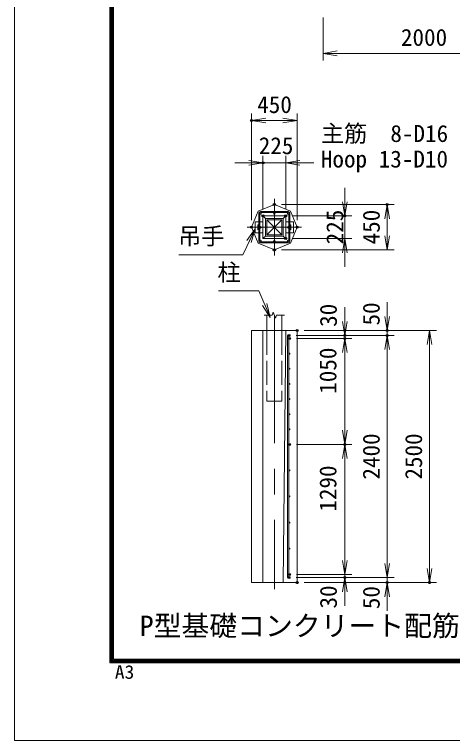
# Model space of a CAD drawing. Units: millimetres at full size. Extents: x -14699 to 14701, y -10394 to 10396.
# Drawn here: x -14699 to -10361, y -10394 to -3197 of the extents above; entities that cross this region are included whole.
import ezdxf
from ezdxf.enums import TextEntityAlignment as Align

# ---------------------------------------------------------------- set-up
doc = ezdxf.new("R2010")
doc.units = ezdxf.units.MM
doc.header["$LTSCALE"] = 40
doc.header["$PDMODE"] = 32
doc.header["$PDSIZE"] = 20
doc.linetypes.add('DASHED', pattern=[7.5, 6, -1.5])
doc.linetypes.add('USER1', pattern=[50.8, 31.75, -6.35, 6.35, -6.35])
for name, color, linetype, lineweight in [('0-0_D-STR1', 1, 'Continuous', 18), ('0-1_D-BMK', 2, 'USER1', 13), ('0-2_D-STR3', 3, 'Continuous', 13), ('0-3_D-STR4', 7, 'Continuous', 18), ('0-6_D-STR-DIM', 7, 'Continuous', 13), ('0-7_0', 7, 'Continuous', 18), ('0-9_D-STR-TXT', 7, 'Continuous', 13), ('0-B_D-TTL-TXT', 7, 'Continuous', 13), ('0-C_D-TTL', 7, 'Continuous', 18)]:
    doc.layers.add(name, color=color, linetype=linetype, lineweight=lineweight)
doc.layers.add('0-8_Defpoints', color=253, linetype='Continuous')
doc.styles.add('ＭＳ ゴシック', font='')
doc.styles.get('ＭＳ ゴシック').set_extended_font_data('MS Gothic')

# ---------------------------------------------------------------- blocks, each defined once
blk = doc.blocks.new('_Open')
at = {"layer": '0-7_0'}
blk.add_line((-40, 6.67), (0, 0), dxfattribs=at)
blk.add_lwpolyline([(-40, -6.67), (0, 0), (-40, 0)], dxfattribs=at)

msp = doc.modelspace()

# ---------------------------------------------------------------- linework, layer by layer
at = {"layer": '0-0_D-STR1'}
for p, q in [((-12200.47, -5230.94), (-12050.47, -5380.94)), ((-12200.47, -5380.94), (-12050.47, -5230.94)), ((-12200.47, -6176.26), (-12200.47, -6329.13)), ((-12050.47, -6176.26), (-12050.47, -6329.13))]:
    msp.add_line(p, q, dxfattribs=at)
at = {"layer": '0-0_D-STR1', "linetype": 'DASHED'}
msp.add_line((-12050.47, -6329.13), (-12050.47, -7029.13), dxfattribs=at)
at = {"layer": '0-0_D-STR1'}
msp.add_lwpolyline([(-12200.47, -5230.94), (-12200.47, -5380.94), (-12050.47, -5380.94), (-12050.47, -5230.94)], close=True, dxfattribs=at)
at = {"layer": '0-0_D-STR1', "linetype": 'DASHED'}
msp.add_lwpolyline([(-12200.47, -6329.13), (-12200.47, -7029.13), (-12050.47, -7029.13)], dxfattribs=at)
at = {"layer": '0-1_D-BMK'}
for p, q in [((-12125.47, -5587.34), (-12125.47, -5024.53)), ((-12394.61, -5305.94), (-11856.33, -5305.94)), ((-12125.47, -6176.26), (-12125.47, -8892.54))]:
    msp.add_line(p, q, dxfattribs=at)
at = {"layer": '0-2_D-STR3'}
for p, q in [((-12280.47, -5444.44), (-12280.47, -5167.44)), ((-12270.47, -5442.94), (-12270.47, -5168.94)), ((-12263.97, -5150.94), (-11986.97, -5150.94)), ((-12262.47, -5160.94), (-11988.47, -5160.94)), ((-11980.47, -5442.94), (-11980.47, -5168.94)), ((-11970.47, -5444.44), (-11970.47, -5167.44)), ((-12314.97, -5250.94), (-12314.97, -5360.94)), ((-12237.97, -5250.94), (-12314.97, -5250.94)), ((-12012.97, -5250.94), (-11935.97, -5250.94)), ((-11935.97, -5250.94), (-11935.97, -5360.94)), ((-12289.47, -5285.44), (-12289.47, -5326.44)), ((-12280.47, -5285.44), (-12280.47, -5326.44)), ((-11970.47, -5285.44), (-11970.47, -5326.44)), ((-11961.47, -5285.44), (-11961.47, -5326.44)), ((-12237.97, -5360.94), (-12314.97, -5360.94)), ((-12012.97, -5360.94), (-11935.97, -5360.94)), ((-12263.97, -5460.94), (-11986.97, -5460.94)), ((-12262.47, -5450.94), (-11988.47, -5450.94)), ((-11996.47, -6379.13), (-11980.47, -6379.13)), ((-11996.47, -6379.13), (-11996.47, -8779.13)), ((-11980.47, -6379.13), (-11980.47, -8779.13)), ((-11996.47, -8779.13), (-11980.47, -8779.13))]:
    msp.add_line(p, q, dxfattribs=at)
for centre, radius in [((-12262.47, -5168.94), 8), ((-12125.47, -5168.94), 8), ((-11988.47, -5168.94), 8), ((-12262.47, -5305.94), 8), ((-11988.47, -5305.94), 8), ((-12262.47, -5442.94), 8), ((-12125.47, -5442.94), 8), ((-11988.47, -5442.94), 8), ((-11975.47, -6409.13), 5), ((-11975.47, -6559.13), 5), ((-11975.47, -6709.13), 5), ((-11975.47, -6859.13), 5), ((-11975.47, -7009.13), 5), ((-11975.47, -7159.13), 5), ((-11975.47, -7309.13), 5), ((-11975.47, -7459.13), 5), ((-11975.47, -7717.13), 5), ((-11975.47, -7975.13), 5), ((-11975.47, -8233.13), 5), ((-11975.47, -8491.13), 5), ((-11975.47, -8749.13), 5)]:
    msp.add_circle(centre, radius, dxfattribs=at)
for centre, radius, start, end in [((-12263.97, -5167.44), 16.5, 90, 180), ((-11986.97, -5167.44), 16.5, 0, 90), ((-12284.97, -5285.44), 4.5, 0, 180), ((-11965.97, -5285.44), 4.5, 0, 180), ((-12284.97, -5326.44), 4.5, 180, 0), ((-11965.97, -5326.44), 4.5, 180, 0), ((-12263.97, -5444.44), 16.5, 180, 270), ((-11986.97, -5444.44), 16.5, 270, 0)]:
    msp.add_arc(centre, radius, start, end, dxfattribs=at)
at = {"layer": '0-3_D-STR4'}
for p, q in [((-12237.97, -5193.44), (-12212.97, -5218.44)), ((-12037.97, -5218.44), (-12012.97, -5193.44)), ((-12237.97, -5418.44), (-12212.97, -5393.44)), ((-12037.97, -5393.44), (-12012.97, -5418.44)), ((-12350.47, -6329.13), (-12350.47, -8829.13)), ((-12350.47, -6329.13), (-11900.47, -6329.13)), ((-12237.97, -6329.13), (-12237.97, -8829.13)), ((-12037.97, -8829.13), (-12012.97, -6329.13)), ((-11900.47, -6329.13), (-11900.47, -8829.13)), ((-12350.47, -8829.13), (-11900.47, -8829.13))]:
    msp.add_line(p, q, dxfattribs=at)
for points in [[(-12350.47, -5305.94), (-12284.57, -5465.03), (-12125.47, -5530.94), (-11966.37, -5465.03), (-11900.47, -5305.94), (-11966.37, -5146.84), (-12125.47, -5080.94), (-12284.57, -5146.84)], [(-12012.97, -5418.44), (-12237.97, -5418.44), (-12237.97, -5193.44), (-12012.97, -5193.44)], [(-12037.97, -5393.44), (-12212.97, -5393.44), (-12212.97, -5218.44), (-12037.97, -5218.44)]]:
    msp.add_lwpolyline(points, close=True, dxfattribs=at)
at = {"layer": '0-6_D-STR-DIM'}
for p, q in [((-11643.12, -3226.69), (-11643.12, -3651.56)), ((-11643.12, -3581.56), (-9643.12, -3581.56)), ((-12350.47, -5235.94), (-12350.47, -4177.62)), ((-11900.47, -5235.94), (-11900.47, -4177.62)), ((-11900.47, -4247.62), (-12350.47, -4247.62)), ((-12237.97, -5123.44), (-12237.97, -4597.62)), ((-12012.97, -5123.44), (-12012.97, -4597.62)), ((-12377.97, -4667.62), (-12517.97, -4667.62)), ((-12012.97, -4667.62), (-12237.97, -4667.62)), ((-11872.97, -4667.62), (-11732.97, -4667.62)), ((-11427.15, -5053.44), (-11427.15, -4913.44)), ((-12055.47, -5080.94), (-10937.15, -5080.94)), ((-11007.15, -5530.94), (-11007.15, -5080.94)), ((-11942.97, -5193.44), (-11357.15, -5193.44)), ((-11427.15, -5418.44), (-11427.15, -5193.44)), ((-11942.97, -5418.44), (-11357.15, -5418.44)), ((-12055.47, -5530.94), (-10937.15, -5530.94)), ((-11427.15, -5558.44), (-11427.15, -5698.44)), ((-11427.92, -6239.13), (-11427.92, -6099.13)), ((-11007.92, -6189.13), (-11007.92, -6049.13)), ((-12225.47, -6176.26), (-12147.27, -6176.26)), ((-12147.27, -6176.26), (-12136.37, -6146.31)), ((-12136.37, -6146.31), (-12114.57, -6206.21)), ((-12114.57, -6206.21), (-12103.66, -6176.26)), ((-12103.66, -6176.26), (-12025.47, -6176.26)), ((-11830.47, -6329.13), (-10937.92, -6329.13)), ((-11830.47, -6329.13), (-10517.92, -6329.13)), ((-11007.92, -6379.13), (-11007.92, -6329.13)), ((-10587.92, -6329.13), (-10587.92, -8829.13)), ((-11910.47, -6379.13), (-10937.92, -6379.13)), ((-11910.47, -6379.13), (-10937.92, -6379.13)), ((-11910.47, -6379.13), (-11357.92, -6379.13)), ((-11427.92, -6409.13), (-11427.92, -6379.13)), ((-11007.92, -8779.13), (-11007.92, -6379.13)), ((-11905.47, -6409.13), (-11357.92, -6409.13)), ((-11905.47, -6409.13), (-11357.92, -6409.13)), ((-11427.92, -7459.13), (-11427.92, -6409.13)), ((-11427.92, -6549.13), (-11427.92, -6689.13)), ((-11007.92, -6519.13), (-11007.92, -6659.13)), ((-11905.47, -7459.13), (-11357.92, -7459.13)), ((-11905.47, -7459.13), (-11357.92, -7459.13)), ((-11427.92, -8749.13), (-11427.92, -7459.13)), ((-11427.92, -8609.13), (-11427.92, -8469.13)), ((-11007.92, -8639.13), (-11007.92, -8499.13)), ((-11910.47, -8779.13), (-11357.92, -8779.13)), ((-11910.47, -8779.13), (-10937.92, -8779.13)), ((-11910.47, -8779.13), (-10937.92, -8779.13)), ((-11905.47, -8749.13), (-11357.92, -8749.13)), ((-11905.47, -8749.13), (-11357.92, -8749.13)), ((-11427.92, -8749.13), (-11427.92, -8779.13)), ((-11007.92, -8779.13), (-11007.92, -8829.13)), ((-11830.47, -8829.13), (-10937.92, -8829.13)), ((-11830.47, -8829.13), (-10517.92, -8829.13)), ((-11427.92, -8919.13), (-11427.92, -9059.13)), ((-11007.92, -8969.13), (-11007.92, -9109.13))]:
    msp.add_line(p, q, dxfattribs=at)
at = {"layer": '0-8_Defpoints'}
for p in [(-12350.47, -4247.62), (-12237.97, -4667.62), (-12125.47, -5080.94), (-11007.15, -5080.94), (-12237.97, -5193.44), (-12012.97, -5193.44), (-12012.97, -5193.44), (-11427.15, -5193.44), (-12350.47, -5305.94), (-11900.47, -5305.94), (-12012.97, -5418.44), (-12125.47, -5530.94), (-11900.47, -6329.13), (-11007.92, -6329.13), (-11980.47, -6379.13), (-11975.47, -6409.13), (-11427.92, -6379.13), (-11427.92, -6409.13), (-11007.92, -6379.13), (-11975.47, -7459.13), (-11427.92, -7459.13), (-11980.47, -8779.13), (-11975.47, -8749.13), (-11427.92, -8779.13), (-11900.47, -8829.13), (-11007.92, -8829.13), (-10587.92, -8829.13)]:
    msp.add_point(p, dxfattribs=at)
at = {"layer": '0-9_D-STR-TXT'}
for points in [[(-13070.41, -5578.82), (-12437.36, -5578.82), (-12315.83, -5323.56)], [(-12678.43, -5935.15), (-12278.11, -5935.15), (-12166.82, -6198.64)]]:
    msp.add_lwpolyline(points, dxfattribs=at)
at = {"layer": '0-C_D-TTL', "color": 2}
msp.add_lwpolyline([(-14698.88, 10395.79), (14701.12, 10395.79), (14701.12, -10394.21), (-14698.88, -10394.21)], close=True, dxfattribs=at)
at = {"layer": '0-C_D-TTL'}
for points in [[(-13753.88, 9625.79), (13756.12, 9625.79), (13756.12, -9624.21), (-13753.88, -9624.21)], [(-13745.13, 9617.04), (13747.37, 9617.04), (13747.37, -9615.46), (-13745.13, -9615.46)], [(-13736.38, 9608.29), (13738.62, 9608.29), (13738.62, -9606.71), (-13736.38, -9606.71)], [(-13727.63, 9599.54), (13729.87, 9599.54), (13729.87, -9597.96), (-13727.63, -9597.96)], [(-13718.88, 9590.79), (13721.12, 9590.79), (13721.12, -9589.21), (-13718.88, -9589.21)]]:
    msp.add_lwpolyline(points, close=True, dxfattribs=at)

# ---------------------------------------------------------------- block references
at = {"layer": '0-6_D-STR-DIM', "xscale": 3.5, "yscale": 3.5}
for p, rotation in [((-11643.12, -3581.56), 180), ((-12350.47, -4247.62), 180), ((-12012.97, -4667.62), 180), ((-11427.15, -5193.44), 270), ((-11007.15, -5080.94), 90), ((-11007.15, -5530.94), 270), ((-11427.15, -5418.44), 90), ((-11007.92, -6329.13), 270), ((-11427.92, -6379.13), 270), ((-10587.92, -6329.13), 90), ((-11007.92, -6379.13), 90), ((-11007.92, -6379.13), 90), ((-11427.92, -6409.13), 90), ((-11427.92, -6409.13), 90), ((-11427.92, -7459.13), 270), ((-11427.92, -7459.13), 90), ((-11427.92, -8749.13), 270), ((-11427.92, -8749.13), 270), ((-11007.92, -8779.13), 270), ((-11007.92, -8779.13), 270), ((-10587.92, -8829.13), 270), ((-11427.92, -8779.13), 90), ((-11007.92, -8829.13), 90)]:
    msp.add_blockref('_Open', p, dxfattribs=dict(at, rotation=rotation))
for p in [(-11900.47, -4247.62), (-12237.97, -4667.62)]:
    msp.add_blockref('_Open', p, dxfattribs=at)
at = {"layer": '0-9_D-STR-TXT', "xscale": 3.5, "yscale": 3.5}
for p, rotation in [((-12314.97, -5321.75), 64.54197), ((-12166.04, -6200.49), 292.89759)]:
    msp.add_blockref('_Open', p, dxfattribs=dict(at, rotation=rotation))

# ---------------------------------------------------------------- texts
at = {"layer": '0-6_D-STR-DIM', "style": 'ＭＳ ゴシック'}
for s, p in [('2000', (-10871.56, -3557.94)), ('450', (-12295.23, -4224)), ('225', (-12279.82, -4631.61))]:
    msp.add_text(s, height=168.3, dxfattribs=at).set_placement(p, align=Align.BOTTOM_LEFT)
for s, p in [('225', (-11391.64, -5475.22)), ('450', (-11030.77, -5475.69)), ('30', (-11455.81, -6293.33)), ('50', (-11031.54, -6279.7)), ('1050', (-11460.07, -6956.66)), ('2400', (-11031.54, -7807.57)), ('2500', (-10611.54, -7807.57)), ('1290', (-11460.07, -8125.35)), ('30', (-11455.81, -9085.88)), ('50', (-11031.54, -9092.13))]:
    msp.add_text(s, height=168.3, rotation=90, dxfattribs=at).set_placement(p, align=Align.BOTTOM_LEFT)
at = {"layer": '0-9_D-STR-TXT', "style": 'ＭＳ ゴシック'}
for s, p in [('主筋  8-D16', (-11664.34, -4510.96)), ('Hoop 13-D10', (-11664.34, -4764.13)), ('吊手', (-13078.41, -5528.56)), ('柱', (-12689.09, -5887.54))]:
    msp.add_text(s, height=168.3, dxfattribs=at).set_placement(p, align=Align.BOTTOM_LEFT)
at = {"layer": '0-B_D-TTL-TXT', "style": 'ＭＳ ゴシック'}
msp.add_text('P型基礎コンクリート配筋図', height=202.1, dxfattribs=at).set_placement((-13458.22, -9418.91), align=Align.BOTTOM_LEFT)
at = {"layer": '0-C_D-TTL', "style": 'ＭＳ ゴシック', "width": 1.05}
msp.add_text('A3', height=134.7, dxfattribs=at).set_placement((-13705.19, -9823.05), align=Align.BOTTOM_LEFT)

doc.saveas('drawing.dxf')
